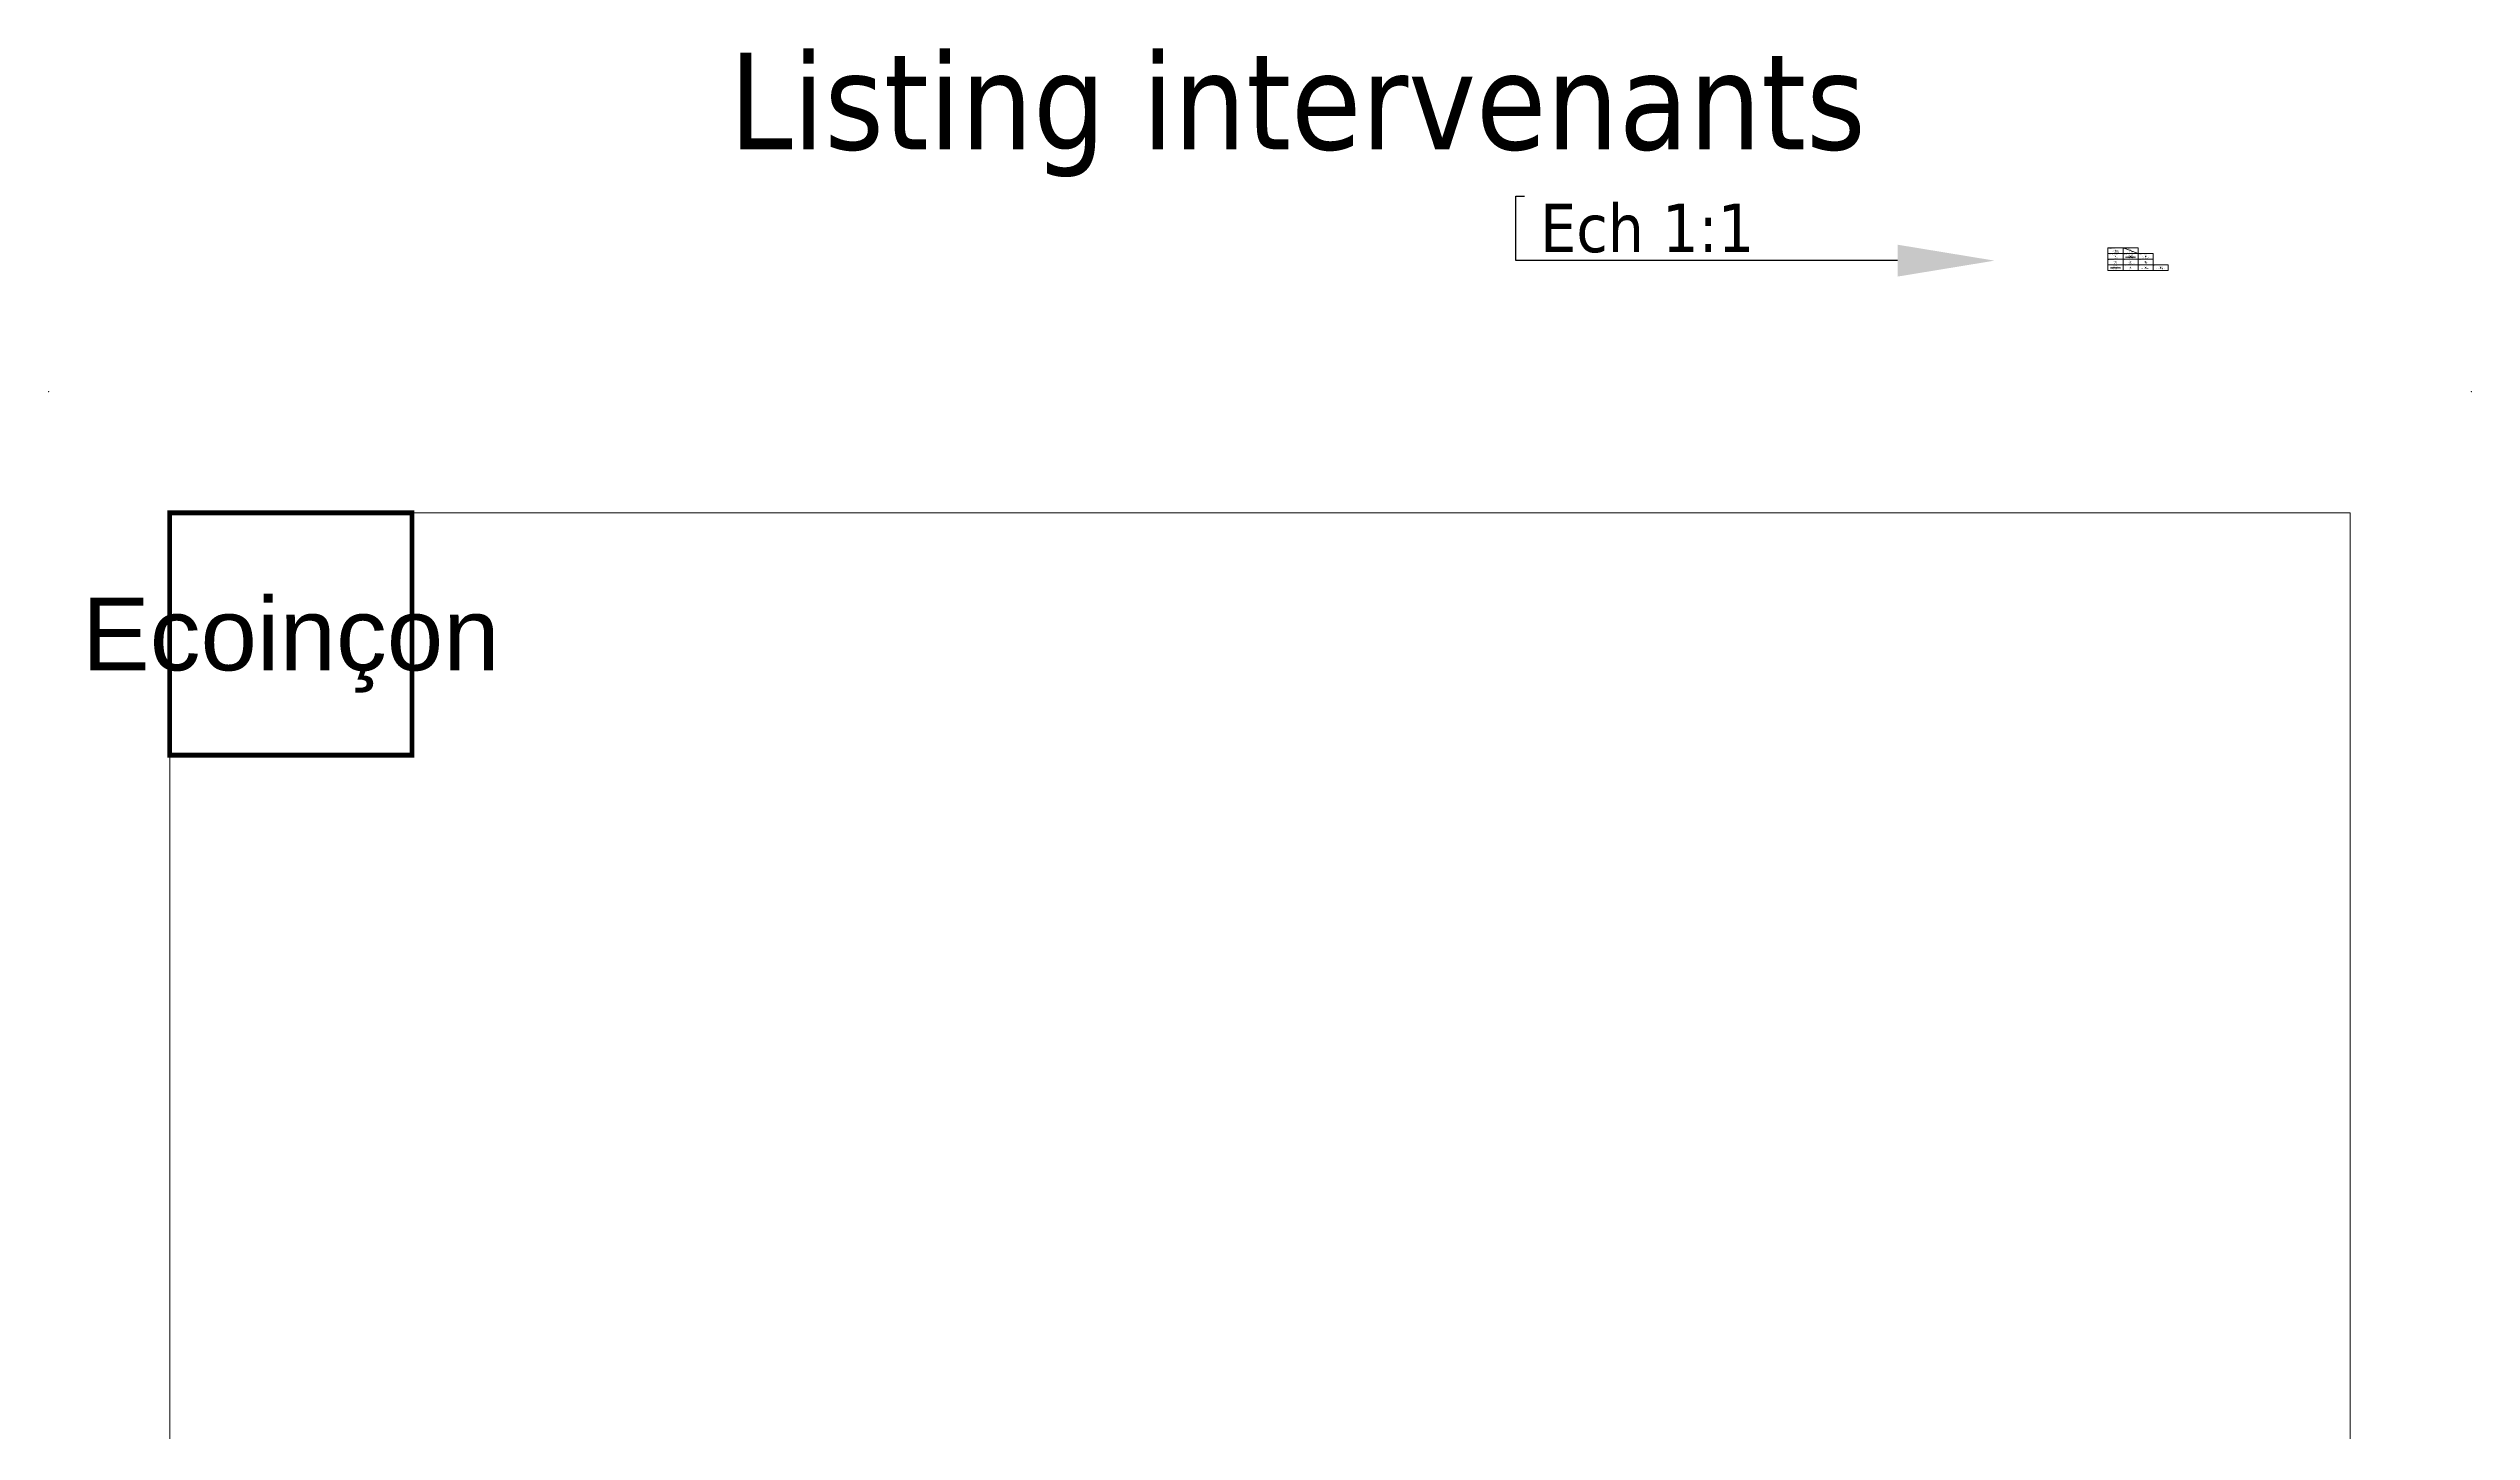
# Model space of a CAD drawing. Header units: millimetres. Extents: x -20000 to 230000, y -17405 to 24510.
# Drawn here: x -20000 to -10000, y -4292 to 1417 of the extents above; entities that cross this region are included whole.
import ezdxf
from ezdxf import colors
from ezdxf.entities.mleader import LeaderData, LeaderLine
from ezdxf.enums import TextEntityAlignment as Align
from ezdxf.math import Vec2, Vec3

# ---------------------------------------------------------------- set-up
doc = ezdxf.new("R2010")
doc.units = ezdxf.units.MM
doc.header["$PDMODE"] = 35
doc.header["$PDSIZE"] = 0.5
doc.layers.get('0').update_dxf_attribs({"lineweight": 13})
doc.layers.get('Defpoints').update_dxf_attribs({"true_color": 0xc2a584})
for name, color, linetype, lineweight in [('0 - 1 (validé)', 3, 'Continuous', 13), ('1 - Cartouche', 7, 'Continuous', 13), ('1 - Texte', 7, 'Continuous', 13), ('Texte', 7, 'Continuous', 13)]:
    doc.layers.add(name, color=color, linetype=linetype, lineweight=lineweight)
for name, color, linetype, lineweight, plot in [('0 - Trame', 1, 'Continuous', 0, False), ('Intouchable', 252, 'Continuous', 13, False), ('Non visible', 163, 'Continuous', 25, False)]:
    doc.layers.add(name, color=color, linetype=linetype, lineweight=lineweight, plot=plot)
doc.styles.get("Standard").update_dxf_attribs({"font": 'ARIALUNI.TTF'})
doc.styles.add('Texte Poralu', font='tahomabd.ttf')

# ---------------------------------------------------------------- blocks, each defined once
blk = doc.blocks.new('*U63')
at = {"layer": '1 - Cartouche'}
blk.add_lwpolyline([(0, -23), (62, -23), (62, 0), (0, 0)], close=True, dxfattribs=at)
at = {"layer": '1 - Cartouche', "insert": (1, -1), "char_height": 1.75, "attachment_point": 1, "style": 'Texte Poralu'}
blk.add_mtext('Interlocuteur PORALU :', dxfattribs=at)
at = {"layer": '1 - Cartouche', "insert": (31, -13), "char_height": 1.75, "width": 60, "attachment_point": 5, "style": 'Texte Poralu'}
blk.add_mtext('Franck Boudier\\P{\\fTahoma|b1|i0|c238|p34;GSM : 06 16 95 58 39\\PTel : 04 72 79 09 94\\PFax : 04 72 79 09 91}\\P{\\fTahoma|b1|i0|c238|p34;Email : }f.boudier{\\fTahoma|b1|i0|c238|p34;@poralu.fr}', dxfattribs=at)
blk = doc.blocks.new('Cadre Coupe_Elev')
at = {"const_width": 20}
blk.add_lwpolyline([(500, 9500), (1500, 9500), (1500, 8500), (500, 8500)], close=True, dxfattribs=at)
for p in [(2000, 9500), (3500, 9500), (5000, 9500), (6500, 9500), (8000, 9500), (2000, 1500), (3500, 1500), (5000, 1500), (6500, 1500), (8000, 1500), (2000, 500), (3500, 500), (5000, 500), (6500, 500), (8000, 500)]:
    blk.add_point(p)
at = {"layer": '0 - Trame'}
for points in [[(500, 500), (9500, 500), (9500, 9500), (500, 9500)], [(500, 1500), (9500, 1500), (9500, 500), (500, 500)]]:
    blk.add_lwpolyline(points, close=True, dxfattribs=at)
for p in [(0, 10000), (10000, 10000), (0, 0), (10000, 0)]:
    blk.add_point(p, dxfattribs=at)
at = {"layer": 'Defpoints'}
for p in [(5000, 5730), (5000, 3733), (5000, 1200), (5000, 1000), (5000, 800)]:
    blk.add_point(p, dxfattribs=at)
at = {"color": 7}
blk.add_attdef('REPERE_1', text='', height=300, dxfattribs=at).set_placement((1000, 9000), align=Align.MIDDLE_CENTER)
at = {"layer": '1 - Texte', "color": 7}
for tag, p in [('DEFINITION1', (5000, 1200)), ('DEFINITION2', (5000, 800))]:
    blk.add_attdef(tag, text='', height=250, dxfattribs=at).set_placement(p, align=Align.MIDDLE_CENTER)
at = {"layer": 'Non visible', "style": 'Texte Poralu'}
for p in [(5447, 4906), (5447, 4606)]:
    blk.add_attdef('REPERE_2', text='', height=35, dxfattribs=at).set_placement(p, align=Align.MIDDLE_LEFT)

msp = doc.modelspace()

# ---------------------------------------------------------------- linework, layer by layer
for p, q in [((-11490, 511.48), (-11448, 511.48)), ((-11428, 555.9), (-11386, 555.9))]:
    msp.add_line(p, q)
at = {"layer": '1 - Cartouche'}
for points in [[(-11500, 546.92), (-11438, 546.92), (-11438, 570.38), (-11500, 570.38)], [(-11500, 523.46), (-11438, 523.46), (-11438, 546.92), (-11500, 546.92)], [(-11500, 500), (-11438, 500), (-11438, 523.46), (-11500, 523.46)], [(-11438, 570.38), (-11376, 570.38), (-11376, 593.84), (-11438, 593.84)], [(-11438, 546.92), (-11376, 546.92), (-11376, 570.38), (-11438, 570.38)], [(-11438, 523.46), (-11376, 523.46), (-11376, 546.92), (-11438, 546.92)], [(-11438, 500), (-11376, 500), (-11376, 523.46), (-11438, 523.46)], [(-11376, 546.92), (-11314, 546.92), (-11314, 570.38), (-11376, 570.38)], [(-11376, 523.46), (-11314, 523.46), (-11314, 546.92), (-11376, 546.92)], [(-11376, 500), (-11314, 500), (-11314, 523.46), (-11376, 523.46)], [(-11314, 500), (-11252, 500), (-11252, 523.46), (-11314, 523.46)]]:
    msp.add_lwpolyline(points, close=True, dxfattribs=at)
at = {"layer": 'Defpoints', "color": 6, "const_width": 1}
msp.add_lwpolyline([(-11500, 593.84), (-11500, 500), (-11252, 500), (-11252, 523.46), (-11314, 523.46), (-11314, 570.38), (-11438, 570.38), (-11438, 593.84)], close=True, dxfattribs=at)
at = {"layer": 'Intouchable'}
for p in [(-11469, 582.11), (-11469, 558.65), (-11469, 535.19), (-11469, 511.73), (-11407, 582.11), (-11407, 558.65), (-11407, 535.19), (-11407, 511.73), (-11345, 558.65), (-11345, 535.19), (-11345, 511.73), (-11283, 511.73)]:
    msp.add_point(p, dxfattribs=at)
at = {"layer": 'Texte'}
msp.add_line((-11438, 593.84), (-11376, 570.38), dxfattribs=at)

# ---------------------------------------------------------------- block references
msp.add_blockref('*U63', (-11500, 593.84))
at = {"layer": '0 - 1 (validé)'}
ref = msp.add_blockref('Cadre Coupe_Elev', (-20000, -10000), dxfattribs=at)
ref.add_attrib('REPERE_1', 'Ecoinçon', dxfattribs={"layer": '0', "color": 7, "height": 300}).set_placement((-19000, -1000), align=Align.MIDDLE_CENTER)
ref.add_attrib('REPERE_2', 'Ecoinçon', dxfattribs={"layer": 'Non visible', "height": 35, "style": 'Texte Poralu'}).set_placement((-14552.88, -5094.2), align=Align.MIDDLE_LEFT)
ref.add_attrib('REPERE_2', 'Ecoinçon', dxfattribs={"layer": 'Non visible', "height": 35, "style": 'Texte Poralu'}).set_placement((-14552.88, -5394.2), align=Align.MIDDLE_LEFT)
ref.add_attrib('DEFINITION1', 'Principe de pose sur écoinçon insuffisant', dxfattribs={"layer": '1 - Texte', "color": 7, "height": 250}).set_placement((-15000, -8800), align=Align.MIDDLE_CENTER)

# ---------------------------------------------------------------- texts
at = {"layer": '1 - Cartouche', "char_height": 1.75, "attachment_point": 1, "style": 'Texte Poralu'}
for s, insert in [("Maître d'ouvrage :", (-11499, 569.38)), ('Bureau de contrôle :', (-11499, 545.92)), ('Maçon :', (-11499, 522.46)), ('Architecte :', (-11437, 569.38)), ('Interlocuteur PORALU :', (-11437, 592.84)), ('BET Structure :', (-11437, 545.92)), ('Economiste :', (-11437, 522.46)), ('VMC :', (-11375, 522.46)), ('(OPC - MOE) :', (-11375, 569.38)), ('BET Fluide :', (-11375, 545.92)), ('Electricien : ', (-11313, 522.46))]:
    msp.add_mtext(s, dxfattribs=dict(at, insert=insert))
at = {"layer": '1 - Cartouche', "width": 60, "attachment_point": 5, "style": 'Texte Poralu'}
for s, insert, char_height in [('FONTANEL\\PTel : 04 72 26 39 70\\PSullivan PONTET - 06 17 32 25 84\\P{\\fTahoma|b0|i0|c0|p34;s.pontet@fontanel\\fArial|b0|i0|c0|p34;-\\fTahoma|b0|i0|c0|p34;sa.fr\\P\\P}PB Construction (Bât C)\\PTel : 04 78 73 49 71 - {\\fTahoma|b0|i0|c0|p34;pbc@pb\\fArial|b0|i0|c0|p34;-\\fTahoma|b0|i0|c0|p34;constructions.fr}\\PJean Claude BONI\\PRémi SORIANO - 06 03 62 38 36\\P{\\fTahoma|b0|i0|c0|p34;r.soriano.pbc@gmail.com}', (-11469, 510.23), 1.5), (' VERITAS\\PTel : 04 72 29 70 70\\P\\PRémi BUGAUD\\P{\\fTahoma|b0|i0|c0|p34;remi.bugaud@fr.bureauveritas.com}', (-11469, 533.69), 1.5), ('SCI NOAHO Résidence\\PTel : 04 78 30 33 90\\P\\P\\pt30;David JANIN\\P{\\fTahoma|b0|i0|c0|p34;d.janin@noaho.fr\\P}Martial ANIZOT\\P{\\fTahoma|b0|i0|c0|p34;m.anizot@noaho.fr}', (-11469, 557.15), 1.5), ('ATELIER DE LA PASSERELLE (Bât A et B)\\PTel : 04 78 59 59 00{\\fTahoma|b0|i0|c0|p34;\\P}Adeline GUELLAFF\\P{\\fTahoma|b0|i0|c0|p34;a.guellaff.passerelle@orange.fr\\P\\P}ATELIER D’IS (Bât C)\\P{\\fTahoma|b0|i0|c0|p34;atelierdis@atelierdis.com}\\PT. PANISSET - 04 78 29 20 52', (-11407, 557.15), 1.5), ('MATTE\\PTel : 04 72 69 86 08\\P\\PPhala LIN - 06 73 47 87 27\\P{\\fTahoma|b0|i0|c0|p34;lin@matte.fr\\P}Jacques BONDETTI - 06 07 29 31 90\\P{\\fTahoma|b0|i0|c0|p34;bondetti@matte.fr}', (-11407, 533.69), 1.5), ('NOM - {\\fTahoma|b1|i0|c238|p34;GSM}\\P{\\fTahoma|b0|i0|c238|p34;@poralu.fr\\P\\fTahoma|b1|i0|c238|p34;\\PTel : 04 }74 76 26 66{\\fTahoma|b1|i0|c238|p34;\\PFax : }04 74 76 28 26', (-11407, 580.61), 1.75), ('IBSE\\PTel : 04 38 21 25 50\\P\\P\\pt30;Mr LEFEVRE\\P{\\fTahoma|b0|i0|c0|p34;didier.lefevre@ibse.eu}', (-11407, 510.23), 1.5), (' Ent. GAZELEC\\PTel : 04 74 94 93 36\\P\\PChristophe ARNOUD - 06 76 72 00 57\\P{\\fTahoma|b0|i0|c0|p34;c.arnoud@gazelec-service.fr}', (-11345, 510.23), 1.5), ('PSO INGENIERIE\\PTel : 04 74 84 37 27\\P\\P\\pt30;Paul SOLIGNAC - 06 60 08 28 26\\P{\\fTahoma|b0|i0|c0|p34;paul.solignac@pso\\fArial|b0|i0|c0|p34;-\\fTahoma|b0|i0|c0|p34;ingenierie.fr\\P}Thomas PARRA - 06 62 72 02 70\\P{\\fTahoma|b0|i0|c0|p34;thomas.parra@pso\\fArial|b0|i0|c0|p34;-\\fTahoma|b0|i0|c0|p34;ingenierie.fr}', (-11345, 557.15), 1.5), ('PRELEM\\PTel : 04 78 68 94 77\\P\\P\\pt30;O. SEIGNORET\\P{\\fTahoma|b0|i0|c0|p34;seignoret@prelem.com}', (-11345, 533.69), 1.5), (' Ent. BECASSET\\PTel : 04 74 70 95 58\\P\\PChristian BECASSET - 06 08 34 14 93\\P{\\fTahoma|b0|i0|c0|p34;christian.becasset.2@noos.fr}', (-11283, 510.23), 1.5)]:
    msp.add_mtext(s, dxfattribs=dict(at, insert=insert, char_height=char_height))
at = {"layer": 'Defpoints', "color": 6, "style": 'Texte Poralu'}
for s, width, insert, char_height, attachment_point in [('Listing intervenants', 6752.7228, (-12500, 1400), 400, 3), ('Ech 1:1', 1444.2927, (-13843.62, 674.18), 200, 4)]:
    msp.add_mtext_dynamic_manual_height_columns(s, width=width, gutter_width=300, heights=[0], dxfattribs=dict(at, insert=insert, char_height=char_height, attachment_point=attachment_point))

# ---------------------------------------------------------------- leaders
at = {"layer": '0 - 1 (validé)'}
ml = msp.add_multileader_mtext('Standard', dxfattribs=at)
ml.set_content('', color=256)
ml.set_leader_properties()
ml.build(insert=Vec2(0, 0))
ml.multileader.update_dxf_attribs({"text_right_attachment_type": 6, "dogleg_length": 0.36, "arrow_head_size": 400, "scale": 100})
ctx = ml.context
ctx.base_point, ctx.scale, ctx.char_height, ctx.arrow_head_size, ctx.landing_gap_size, ctx.plane_origin = Vec3(-13907.62, 807.28), 100, 400, 400, 200, Vec3(-11968.13, 541.08)
ctx.right_attachment = 6
notes = []
notes.append((ctx, [(0, (1, 1, 0), (-13943.62, 807.28), (1, 0), 36, [(0, [(-11968.13, 541.08), (-13943.62, 541.08)], 0, [])])]))
ctx.mtext.insert, ctx.mtext.flow_direction = Vec3(-13707.62, 1007.28), 5
for ctx, leaders in notes:
    for number, flags, end, landing, length, lines in leaders:
        leader = LeaderData()
        leader.index, (leader.has_last_leader_line, leader.has_dogleg_vector, leader.attachment_direction) = number, flags
        leader.last_leader_point, leader.dogleg_vector, leader.dogleg_length = Vec3(end), Vec3(landing), length
        for number, points, colour, breaks in lines:
            line = LeaderLine()
            line.index, line.vertices, line.color, line.breaks = number, Vec3.list(points), colors.encode_raw_color(colour), breaks
            leader.lines.append(line)
        ctx.leaders.append(leader)

doc.saveas('drawing.dxf')
